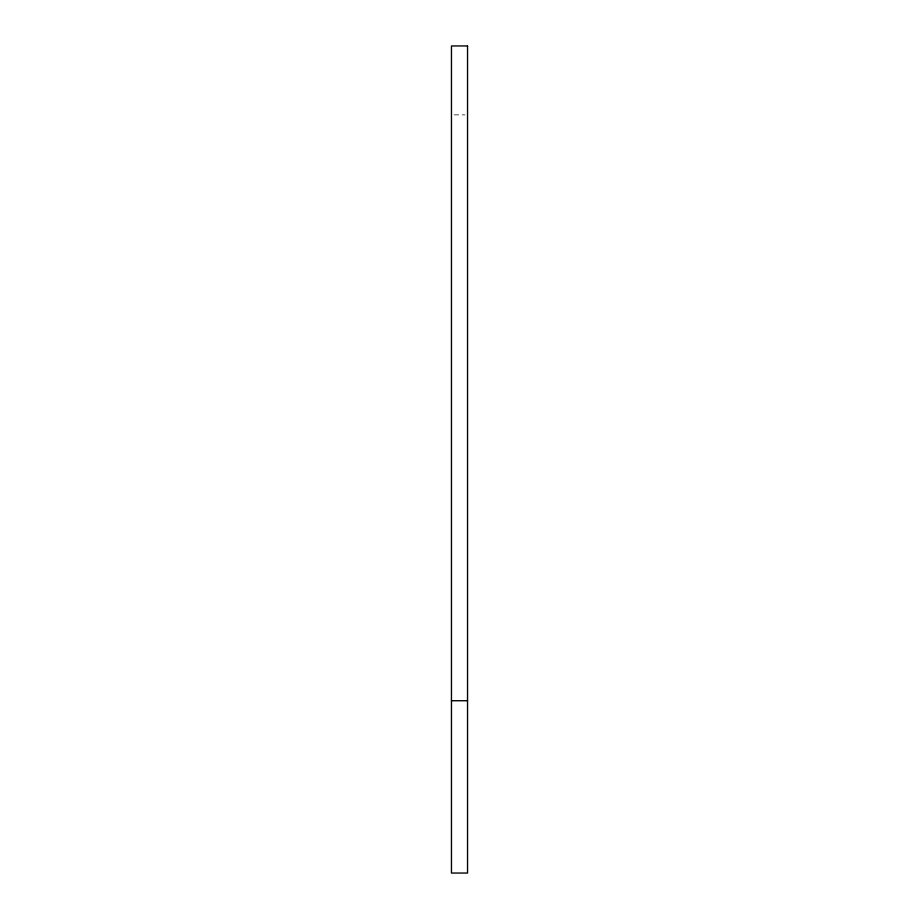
<?xml version="1.0" encoding="UTF-8"?>
<svg xmlns="http://www.w3.org/2000/svg" width="919" height="919" viewBox="0 0 919 919"><rect width="100%" height="100%" fill="white"/><g stroke="black" fill="none" stroke-linecap="round" stroke-linejoin="round"><path stroke-width="0.69" stroke-dasharray="4.59 3.45" d="M454.135 114.875L464.865 114.875"/><path stroke-width="1.38" d="M451.459 700.737L467.541 700.737M467.541 45.95L451.459 45.95L451.459 873.05L467.541 873.05L467.541 45.95"/></g></svg>
